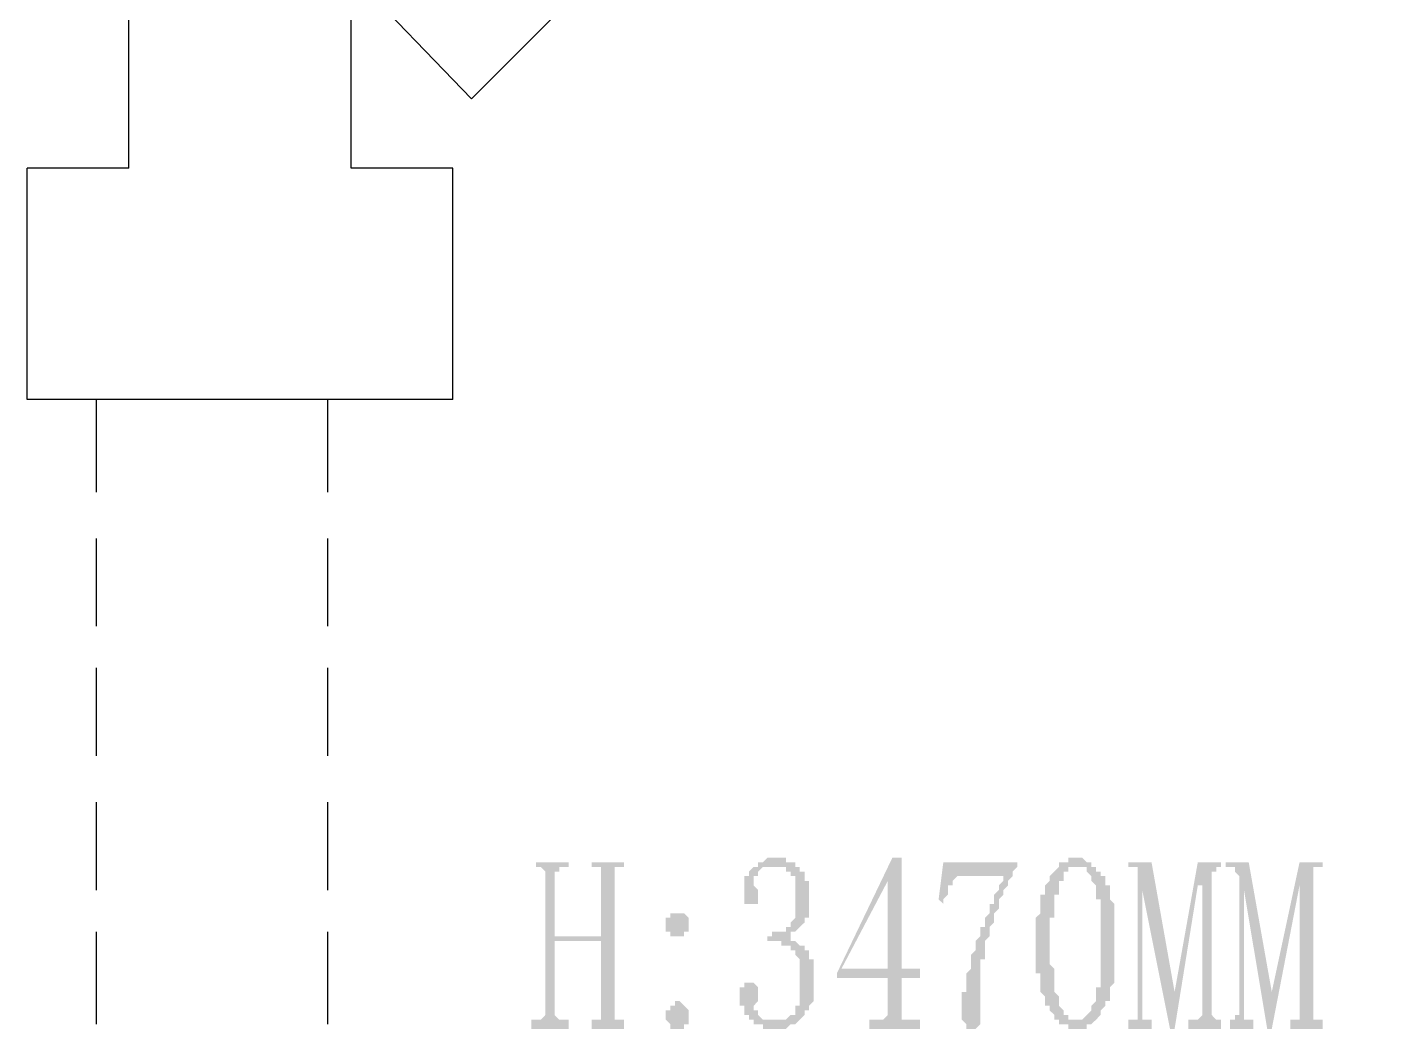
# Model space of a CAD drawing. Header units: inches. Extents: x 11 to 286, y 6 to 196.
# Drawn here: x 132.43 to 144.84, y 116.81 to 125.98 of the extents above; entities that cross this region are included whole.
import ezdxf

# ---------------------------------------------------------------- set-up
doc = ezdxf.new("R2010")
doc.units = ezdxf.units.IN
doc.header["$MEASUREMENT"] = 0
doc.layers.add('PDF_几何图形', color=7, linetype='Continuous')
doc.layers.add('PDF_实体填充', color=7, linetype='Continuous', true_color=0xffffff)

msp = doc.modelspace()

# ---------------------------------------------------------------- hatches: boundary and pattern name
at = {"layer": 'PDF_实体填充', "transparency": 33554559}
for points in [[(137.809, 116.939), (137.809, 116.896), (137.851, 116.896), (137.894, 116.896), (137.894, 116.812), (137.597, 116.812), (137.597, 116.896), (137.64, 116.896), (137.682, 116.896), (137.682, 116.939), (137.682, 117.616), (137.259, 117.616), (137.259, 116.939), (137.301, 116.896), (137.343, 116.896), (137.386, 116.896), (137.386, 116.812), (137.047, 116.812), (137.047, 116.896), (137.089, 116.896), (137.132, 116.896), (137.174, 116.939), (137.174, 118.209), (137.174, 118.251), (137.132, 118.293), (137.089, 118.293), (137.089, 118.336), (137.386, 118.336), (137.386, 118.293), (137.343, 118.293), (137.301, 118.293), (137.301, 118.251), (137.259, 118.251), (137.259, 118.209), (137.259, 117.658), (137.682, 117.658), (137.682, 118.209), (137.682, 118.251), (137.682, 118.293), (137.64, 118.293), (137.597, 118.293), (137.597, 118.336), (137.894, 118.336), (137.894, 118.293), (137.851, 118.293), (137.809, 118.293), (137.809, 118.251), (137.809, 118.209)], [(139.629, 117.235), (139.629, 117.193), (139.629, 117.15), (139.629, 117.108), (139.629, 117.066), (139.587, 117.023), (139.587, 116.981), (139.545, 116.981), (139.545, 116.939), (139.502, 116.896), (139.46, 116.854), (139.418, 116.854), (139.375, 116.812), (139.333, 116.812), (139.291, 116.812), (139.248, 116.812), (139.206, 116.812), (139.164, 116.812), (139.164, 116.854), (139.121, 116.854), (139.079, 116.854), (139.079, 116.896), (139.037, 116.896), (139.037, 116.939), (138.994, 116.939), (138.994, 116.981), (138.994, 117.023), (138.952, 117.023), (138.952, 117.066), (138.952, 117.108), (138.952, 117.15), (138.952, 117.193), (138.994, 117.193), (138.994, 117.235), (139.037, 117.235), (139.079, 117.235), (139.121, 117.193), (139.121, 117.15), (139.121, 117.108), (139.121, 117.066), (139.079, 117.023), (139.079, 116.981), (139.121, 116.981), (139.121, 116.939), (139.164, 116.896), (139.206, 116.896), (139.248, 116.896), (139.291, 116.896), (139.333, 116.896), (139.375, 116.896), (139.418, 116.939), (139.46, 116.939), (139.46, 116.981), (139.46, 117.023), (139.502, 117.023), (139.502, 117.066), (139.502, 117.108), (139.502, 117.15), (139.502, 117.193), (139.502, 117.235), (139.502, 117.277), (139.502, 117.32), (139.502, 117.362), (139.502, 117.404), (139.502, 117.447), (139.46, 117.489), (139.46, 117.531), (139.418, 117.531), (139.418, 117.574), (139.375, 117.574), (139.333, 117.574), (139.333, 117.616), (139.291, 117.616), (139.248, 117.616), (139.206, 117.616), (139.206, 117.658), (139.248, 117.658), (139.248, 117.701), (139.291, 117.701), (139.333, 117.701), (139.375, 117.701), (139.375, 117.743), (139.418, 117.743), (139.418, 117.785), (139.46, 117.828), (139.46, 117.87), (139.46, 117.912), (139.46, 117.955), (139.46, 117.997), (139.46, 118.039), (139.46, 118.082), (139.46, 118.124), (139.46, 118.166), (139.46, 118.209), (139.418, 118.209), (139.418, 118.251), (139.375, 118.251), (139.375, 118.293), (139.333, 118.293), (139.291, 118.293), (139.248, 118.293), (139.206, 118.293), (139.164, 118.293), (139.121, 118.251), (139.121, 118.209), (139.079, 118.209), (139.079, 118.166), (139.079, 118.124), (139.121, 118.082), (139.121, 118.039), (139.121, 117.997), (139.121, 117.955), (139.079, 117.955), (139.037, 117.955), (138.994, 117.955), (138.994, 117.997), (138.994, 118.039), (138.994, 118.082), (138.994, 118.124), (138.994, 118.166), (138.994, 118.209), (139.037, 118.209), (139.037, 118.251), (139.079, 118.293), (139.121, 118.293), (139.121, 118.336), (139.164, 118.336), (139.206, 118.378), (139.248, 118.378), (139.291, 118.378), (139.333, 118.378), (139.375, 118.378), (139.375, 118.336), (139.418, 118.336), (139.46, 118.336), (139.46, 118.293), (139.502, 118.293), (139.502, 118.251), (139.545, 118.251), (139.545, 118.209), (139.545, 118.166), (139.587, 118.166), (139.587, 118.124), (139.587, 118.082), (139.587, 118.039), (139.587, 117.997), (139.587, 117.955), (139.587, 117.912), (139.587, 117.87), (139.587, 117.828), (139.545, 117.828), (139.545, 117.785), (139.502, 117.743), (139.46, 117.701), (139.418, 117.701), (139.418, 117.658), (139.375, 117.658), (139.418, 117.658), (139.418, 117.616), (139.46, 117.616), (139.502, 117.574), (139.545, 117.574), (139.545, 117.531), (139.587, 117.531), (139.587, 117.489), (139.587, 117.447), (139.629, 117.447), (139.629, 117.404), (139.629, 117.362), (139.629, 117.32), (139.629, 117.277)], [(141.492, 118.293), (141.45, 118.251), (141.45, 118.209), (141.407, 118.166), (141.407, 118.124), (141.365, 118.082), (141.365, 118.039), (141.323, 117.997), (141.323, 117.955), (141.323, 117.912), (141.28, 117.87), (141.28, 117.828), (141.28, 117.785), (141.238, 117.743), (141.238, 117.701), (141.238, 117.658), (141.196, 117.616), (141.196, 117.574), (141.196, 117.531), (141.196, 117.489), (141.196, 117.447), (141.153, 117.447), (141.153, 117.404), (141.153, 117.362), (141.153, 117.32), (141.153, 117.277), (141.153, 117.235), (141.153, 117.193), (141.153, 117.15), (141.153, 117.108), (141.153, 117.066), (141.153, 117.023), (141.153, 116.981), (141.153, 116.939), (141.153, 116.896), (141.153, 116.854), (141.111, 116.812), (141.069, 116.812), (141.026, 116.812), (141.026, 116.854), (140.984, 116.896), (140.984, 116.939), (140.984, 116.981), (140.984, 117.023), (140.984, 117.066), (140.984, 117.108), (140.984, 117.15), (141.026, 117.15), (141.026, 117.193), (141.026, 117.235), (141.026, 117.277), (141.026, 117.32), (141.069, 117.362), (141.069, 117.404), (141.069, 117.447), (141.069, 117.489), (141.111, 117.531), (141.111, 117.574), (141.111, 117.616), (141.153, 117.658), (141.153, 117.701), (141.153, 117.743), (141.196, 117.743), (141.196, 117.785), (141.196, 117.828), (141.238, 117.87), (141.238, 117.912), (141.238, 117.955), (141.28, 117.955), (141.28, 117.997), (141.28, 118.039), (141.323, 118.082), (141.323, 118.124), (141.365, 118.166), (141.365, 118.209), (141.026, 118.209), (140.984, 118.209), (140.942, 118.209), (140.899, 118.166), (140.899, 118.124), (140.857, 118.124), (140.857, 118.082), (140.857, 118.039), (140.815, 117.997), (140.815, 117.955), (140.772, 117.997), (140.815, 118.336), (141.492, 118.336)], [(143.27, 116.939), (143.312, 116.896), (143.355, 116.896), (143.355, 116.812), (143.058, 116.812), (143.058, 116.896), (143.101, 116.896), (143.143, 116.896), (143.185, 116.939), (143.185, 118.124), (143.143, 118.124), (142.931, 116.812), (142.889, 116.812), (142.635, 118.082), (142.635, 116.939), (142.635, 116.896), (142.677, 116.896), (142.72, 116.896), (142.72, 116.812), (142.508, 116.812), (142.508, 116.896), (142.55, 116.896), (142.593, 116.896), (142.593, 116.939), (142.593, 118.209), (142.593, 118.251), (142.593, 118.293), (142.55, 118.293), (142.508, 118.293), (142.508, 118.336), (142.72, 118.336), (142.931, 117.15), (143.143, 118.336), (143.355, 118.336), (143.355, 118.293), (143.312, 118.293), (143.312, 118.251), (143.27, 118.251), (143.27, 118.209)], [(144.201, 116.939), (144.201, 116.896), (144.244, 116.896), (144.286, 116.896), (144.286, 116.812), (143.99, 116.812), (143.99, 116.896), (144.032, 116.896), (144.074, 116.896), (144.074, 116.939), (144.074, 118.124), (143.82, 116.812), (143.778, 116.812), (143.566, 118.082), (143.566, 116.939), (143.566, 116.896), (143.609, 116.896), (143.651, 116.896), (143.651, 116.812), (143.439, 116.812), (143.439, 116.896), (143.482, 116.896), (143.482, 116.939), (143.524, 116.939), (143.524, 118.209), (143.482, 118.251), (143.482, 118.293), (143.439, 118.293), (143.397, 118.293), (143.397, 118.336), (143.609, 118.336), (143.82, 117.15), (144.074, 118.336), (144.286, 118.336), (144.286, 118.293), (144.244, 118.293), (144.201, 118.293), (144.201, 118.251), (144.201, 118.209)]]:
    msp.add_hatch(color=7, dxfattribs=at).paths.add_polyline_path(points, flags=0)
h = msp.add_hatch(color=7, dxfattribs=at)
h.paths.add_polyline_path([(140.434, 116.981), (140.434, 116.981), (140.434, 116.939), (140.434, 116.939), (140.434, 116.939), (140.434, 116.896), (140.476, 116.896), (140.476, 116.896), (140.476, 116.896), (140.518, 116.896), (140.518, 116.896), (140.603, 116.896), (140.603, 116.812), (140.137, 116.812), (140.137, 116.896), (140.18, 116.896), (140.222, 116.896), (140.222, 116.896), (140.264, 116.896), (140.264, 116.896), (140.264, 116.896), (140.307, 116.939), (140.307, 116.939), (140.307, 116.981), (140.307, 116.981), (140.307, 116.981), (140.307, 117.277), (139.841, 117.277), (139.841, 117.32), (140.349, 118.378), (140.434, 118.378), (140.434, 117.362), (140.603, 117.362), (140.603, 117.277), (140.434, 117.277), (140.434, 116.981)], flags=0)
h.paths.add_polyline_path([(140.307, 118.166), (139.883, 117.362), (140.307, 117.362), (140.307, 118.166), (140.307, 118.166), (140.307, 118.166)], flags=0)
h = msp.add_hatch(color=7, dxfattribs=at)
h.paths.add_polyline_path([(142.042, 118.293), (142, 118.293), (142, 118.293), (142, 118.293), (141.958, 118.293), (141.958, 118.251), (141.958, 118.251), (141.958, 118.251), (141.915, 118.251), (141.915, 118.209), (141.915, 118.209), (141.915, 118.166), (141.873, 118.166), (141.873, 118.124), (141.873, 118.124), (141.873, 118.082), (141.873, 118.082), (141.873, 118.039), (141.831, 118.039), (141.831, 118.039), (141.831, 117.997), (141.831, 117.997), (141.831, 117.955), (141.831, 117.955), (141.831, 117.912), (141.831, 117.912), (141.831, 117.87), (141.831, 117.87), (141.831, 117.828), (141.788, 117.828), (141.788, 117.785), (141.788, 117.743), (141.788, 117.743), (141.788, 117.701), (141.788, 117.701), (141.788, 117.658), (141.788, 117.616), (141.788, 117.616), (141.788, 117.616), (141.788, 117.574), (141.788, 117.531), (141.788, 117.531), (141.788, 117.489), (141.788, 117.447), (141.788, 117.447), (141.788, 117.404), (141.788, 117.404), (141.831, 117.362), (141.831, 117.32), (141.831, 117.32), (141.831, 117.277), (141.831, 117.277), (141.831, 117.235), (141.831, 117.235), (141.831, 117.193), (141.831, 117.193), (141.831, 117.15), (141.831, 117.15), (141.831, 117.15), (141.873, 117.108), (141.873, 117.108), (141.873, 117.066), (141.873, 117.066), (141.873, 117.066), (141.873, 117.023), (141.915, 116.981), (141.915, 116.981), (141.915, 116.981), (141.915, 116.939), (141.958, 116.939), (141.958, 116.896), (141.958, 116.896), (142, 116.896), (142, 116.896), (142, 116.896), (142.042, 116.896), (142.042, 116.896), (142.042, 116.896), (142.042, 116.896), (142.085, 116.896), (142.085, 116.896), (142.085, 116.896), (142.127, 116.939), (142.127, 116.939), (142.127, 116.939), (142.169, 116.981), (142.169, 116.981), (142.169, 116.981), (142.169, 117.023), (142.212, 117.066), (142.212, 117.066), (142.212, 117.108), (142.212, 117.108), (142.212, 117.108), (142.212, 117.15), (142.212, 117.15), (142.212, 117.193), (142.254, 117.193), (142.254, 117.235), (142.254, 117.235), (142.254, 117.277), (142.254, 117.277), (142.254, 117.32), (142.254, 117.32), (142.254, 117.362), (142.254, 117.362), (142.254, 117.404), (142.254, 117.404), (142.254, 117.447), (142.254, 117.489), (142.254, 117.489), (142.254, 117.531), (142.254, 117.574), (142.254, 117.574), (142.254, 117.616), (142.254, 117.616), (142.254, 117.658), (142.254, 117.658), (142.254, 117.701), (142.254, 117.743), (142.254, 117.743), (142.254, 117.785), (142.254, 117.785), (142.254, 117.828), (142.254, 117.87), (142.254, 117.87), (142.254, 117.912), (142.254, 117.912), (142.254, 117.955), (142.254, 117.955), (142.254, 117.997), (142.212, 117.997), (142.212, 118.039), (142.212, 118.039), (142.212, 118.039), (142.212, 118.082), (142.212, 118.082), (142.212, 118.124), (142.212, 118.124), (142.212, 118.124), (142.169, 118.166), (142.169, 118.166), (142.169, 118.209), (142.169, 118.209), (142.127, 118.251), (142.127, 118.251), (142.127, 118.251), (142.127, 118.293), (142.085, 118.293), (142.085, 118.293), (142.085, 118.293), (142.042, 118.293), (142.042, 118.293), (142.042, 118.293), (142.042, 118.293)], flags=0)
h.paths.add_polyline_path([(142.042, 116.812), (142, 116.812), (142, 116.812), (142, 116.812), (141.958, 116.812), (141.958, 116.812), (141.958, 116.854), (141.915, 116.854), (141.915, 116.854), (141.873, 116.854), (141.873, 116.854), (141.873, 116.896), (141.831, 116.896), (141.831, 116.896), (141.831, 116.939), (141.831, 116.939), (141.788, 116.981), (141.788, 116.981), (141.788, 117.023), (141.788, 117.023), (141.746, 117.023), (141.746, 117.066), (141.746, 117.066), (141.746, 117.066), (141.746, 117.108), (141.746, 117.108), (141.704, 117.15), (141.704, 117.15), (141.704, 117.193), (141.704, 117.193), (141.704, 117.235), (141.704, 117.235), (141.704, 117.277), (141.704, 117.277), (141.704, 117.32), (141.661, 117.32), (141.661, 117.362), (141.661, 117.362), (141.661, 117.404), (141.661, 117.404), (141.661, 117.447), (141.661, 117.489), (141.661, 117.489), (141.661, 117.531), (141.661, 117.531), (141.661, 117.574), (141.661, 117.616), (141.661, 117.616), (141.661, 117.658), (141.661, 117.658), (141.661, 117.701), (141.661, 117.743), (141.661, 117.743), (141.661, 117.785), (141.661, 117.785), (141.661, 117.828), (141.661, 117.828), (141.704, 117.87), (141.704, 117.87), (141.704, 117.912), (141.704, 117.912), (141.704, 117.955), (141.704, 117.955), (141.704, 117.997), (141.704, 117.997), (141.704, 118.039), (141.746, 118.039), (141.746, 118.082), (141.746, 118.082), (141.746, 118.124), (141.746, 118.124), (141.746, 118.124), (141.788, 118.166), (141.788, 118.166), (141.788, 118.209), (141.788, 118.209), (141.831, 118.251), (141.831, 118.251), (141.831, 118.251), (141.873, 118.293), (141.873, 118.293), (141.873, 118.293), (141.873, 118.336), (141.915, 118.336), (141.915, 118.336), (141.958, 118.336), (141.958, 118.336), (141.958, 118.378), (142, 118.378), (142, 118.378), (142, 118.378), (142.042, 118.378), (142.042, 118.378), (142.085, 118.378), (142.085, 118.378), (142.085, 118.378), (142.127, 118.336), (142.127, 118.336), (142.127, 118.336), (142.169, 118.336), (142.169, 118.336), (142.169, 118.293), (142.212, 118.293), (142.212, 118.293), (142.212, 118.251), (142.254, 118.251), (142.254, 118.251), (142.254, 118.209), (142.296, 118.209), (142.296, 118.166), (142.296, 118.166), (142.296, 118.166), (142.296, 118.124), (142.339, 118.124), (142.339, 118.082), (142.339, 118.082), (142.339, 118.082), (142.339, 118.039), (142.339, 118.039), (142.339, 117.997), (142.339, 117.997), (142.381, 117.955), (142.381, 117.955), (142.381, 117.912), (142.381, 117.912), (142.381, 117.87), (142.381, 117.87), (142.381, 117.828), (142.381, 117.828), (142.381, 117.785), (142.381, 117.743), (142.381, 117.743), (142.381, 117.701), (142.381, 117.701), (142.381, 117.658), (142.381, 117.616), (142.381, 117.616), (142.381, 117.616), (142.381, 117.574), (142.381, 117.531), (142.381, 117.531), (142.381, 117.489), (142.381, 117.447), (142.381, 117.447), (142.381, 117.404), (142.381, 117.404), (142.381, 117.362), (142.381, 117.32), (142.381, 117.32), (142.381, 117.277), (142.381, 117.277), (142.381, 117.235), (142.381, 117.235), (142.339, 117.193), (142.339, 117.193), (142.339, 117.15), (142.339, 117.15), (142.339, 117.15), (142.339, 117.108), (142.339, 117.108), (142.339, 117.066), (142.296, 117.066), (142.296, 117.066), (142.296, 117.023), (142.296, 117.023), (142.296, 117.023), (142.254, 116.981), (142.254, 116.981), (142.254, 116.939), (142.254, 116.939), (142.212, 116.896), (142.212, 116.896), (142.212, 116.896), (142.169, 116.854), (142.169, 116.854), (142.169, 116.854), (142.127, 116.854), (142.127, 116.854), (142.127, 116.812), (142.085, 116.812), (142.085, 116.812), (142.042, 116.812), (142.042, 116.812), (142.042, 116.812), (142.042, 116.812), (142.042, 116.812)], flags=0)
h = msp.add_hatch(color=7, dxfattribs=at)
h.paths.add_polyline_path([(138.486, 117.785), (138.486, 117.743), (138.486, 117.701), (138.486, 117.701), (138.444, 117.701), (138.444, 117.658), (138.444, 117.658), (138.444, 117.658), (138.402, 117.658), (138.402, 117.658), (138.402, 117.658), (138.359, 117.658), (138.359, 117.658), (138.317, 117.658), (138.317, 117.658), (138.317, 117.658), (138.317, 117.701), (138.275, 117.701), (138.275, 117.743), (138.275, 117.743), (138.275, 117.785), (138.275, 117.785), (138.275, 117.828), (138.317, 117.828), (138.317, 117.828), (138.317, 117.87), (138.317, 117.87), (138.359, 117.87), (138.359, 117.87), (138.359, 117.87), (138.402, 117.87), (138.402, 117.87), (138.402, 117.87), (138.444, 117.87), (138.444, 117.87), (138.444, 117.87), (138.486, 117.828), (138.486, 117.828), (138.486, 117.785), (138.486, 117.785), (138.486, 117.785), (138.486, 117.785)], flags=0)
h.paths.add_polyline_path([(138.486, 116.939), (138.486, 116.896), (138.486, 116.896), (138.486, 116.854), (138.444, 116.854), (138.444, 116.854), (138.444, 116.812), (138.444, 116.812), (138.402, 116.812), (138.402, 116.812), (138.402, 116.812), (138.359, 116.812), (138.359, 116.812), (138.317, 116.812), (138.317, 116.854), (138.317, 116.854), (138.317, 116.854), (138.275, 116.896), (138.275, 116.896), (138.275, 116.939), (138.275, 116.939), (138.275, 116.939), (138.275, 116.981), (138.317, 116.981), (138.317, 117.023), (138.317, 117.023), (138.317, 117.023), (138.359, 117.023), (138.359, 117.066), (138.359, 117.066), (138.402, 117.066), (138.402, 117.066), (138.402, 117.066), (138.444, 117.023), (138.444, 117.023), (138.444, 117.023), (138.486, 116.981), (138.486, 116.981), (138.486, 116.981), (138.486, 116.939), (138.486, 116.939), (138.486, 116.939), (138.486, 116.939)], flags=0)

# ---------------------------------------------------------------- linework, layer by layer
at = {"layer": 'PDF_几何图形'}
for p, q in [((135.396, 124.686), (135.396, 166.553)), ((133.364, 124.686), (133.364, 164.013)), ((133.364, 124.686), (132.433, 124.686)), ((132.433, 122.569), (132.433, 124.686)), ((136.327, 124.686), (135.396, 124.686)), ((136.327, 122.569), (136.327, 124.686)), ((136.327, 122.569), (132.433, 122.569)), ((133.068, 121.722), (133.068, 122.569)), ((135.184, 121.722), (135.184, 122.569)), ((133.068, 120.495), (133.068, 121.299)), ((135.184, 120.495), (135.184, 121.299)), ((133.068, 119.309), (133.068, 120.114)), ((135.184, 119.309), (135.184, 120.114)), ((133.068, 118.082), (133.068, 118.886)), ((135.184, 118.082), (135.184, 118.886)), ((133.068, 116.854), (133.068, 117.701)), ((135.184, 116.854), (135.184, 117.701))]:
    msp.add_line(p, q, dxfattribs=at)
msp.add_lwpolyline([(137.64, 126.464), (136.497, 125.321), (135.396, 126.464), (144.836, 126.464)], dxfattribs=at)

doc.saveas('drawing.dxf')
